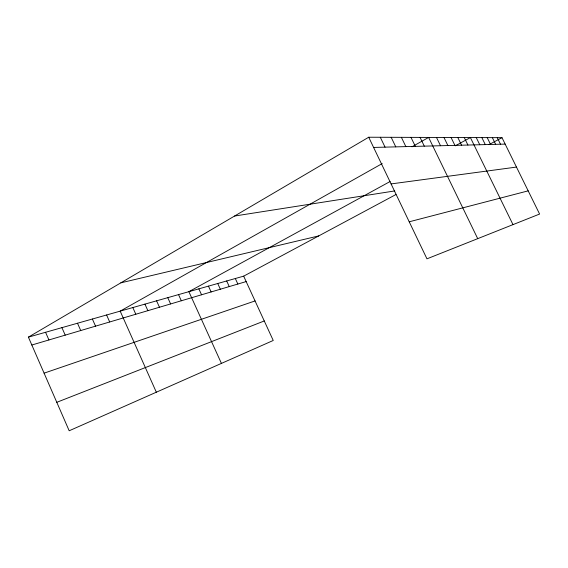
<?xml version="1.0" encoding="UTF-8"?>
<svg xmlns="http://www.w3.org/2000/svg" width="568" height="568" viewBox="0 0 568 568"><rect width="100%" height="100%" fill="white"/><g stroke="black" fill="none" stroke-linecap="round" stroke-linejoin="round"><path stroke-width="0.85" d="M28.4 337.144L243.665 276.154L273.236 340.473L69.189 430.771L28.4 337.144L368.717 137.229L501.991 137.669L539.6 214.051L426.959 258.83L368.717 137.229M382.221 163.563L120.182 311.136L156.328 392.204M411.97 146.807L428.627 137.428L477.716 238.652M390.102 181.519L188.881 291.675L221.421 363.399M455.344 145.806L470.396 137.57L512.989 224.63M243.665 276.154L395.953 194.519M488.934 144.67L501.991 137.669M56.793 402.307L264.269 320.963M44.091 373.155L255.06 300.933M31.829 345.017L246.164 281.579M409.216 221.797L528.183 190.855M120.821 282.85L318.726 235.919M234.563 216.032L394.717 190.94M391.082 183.918L516.475 167.077M373.602 147.431L505.158 144.102M497.27 137.655L500.5 144.222M492.35 137.641L495.651 144.343M487.216 137.619L490.582 144.471M481.856 137.605L485.292 144.606M476.254 137.584L479.768 144.748M464.255 137.548L467.925 145.046M457.822 137.527L461.571 145.209M451.07 137.506L454.904 145.373M443.97 137.477L447.896 145.55M436.494 137.456L440.519 145.742M420.057 137.399L424.296 146.153M410.991 137.371L415.343 146.374M401.384 137.335L405.857 146.615M391.167 137.307L395.775 146.871M380.304 137.271L385.047 147.14M235.322 278.519L237.85 284.036M226.682 280.968L229.252 286.584M217.736 283.503L220.349 289.219M208.463 286.123L211.119 291.952M198.857 288.849L201.555 294.785M178.529 294.607L181.32 300.77M167.773 297.653L170.606 303.944M156.583 300.827L159.466 307.238M144.939 304.121L147.879 310.668M132.82 307.558L135.809 314.239M106.592 314.991L109.695 321.971M92.378 319.017L95.545 326.16M77.504 323.227L80.727 330.548M61.919 327.644L65.213 335.141M45.568 332.28L48.926 339.955"/></g></svg>
